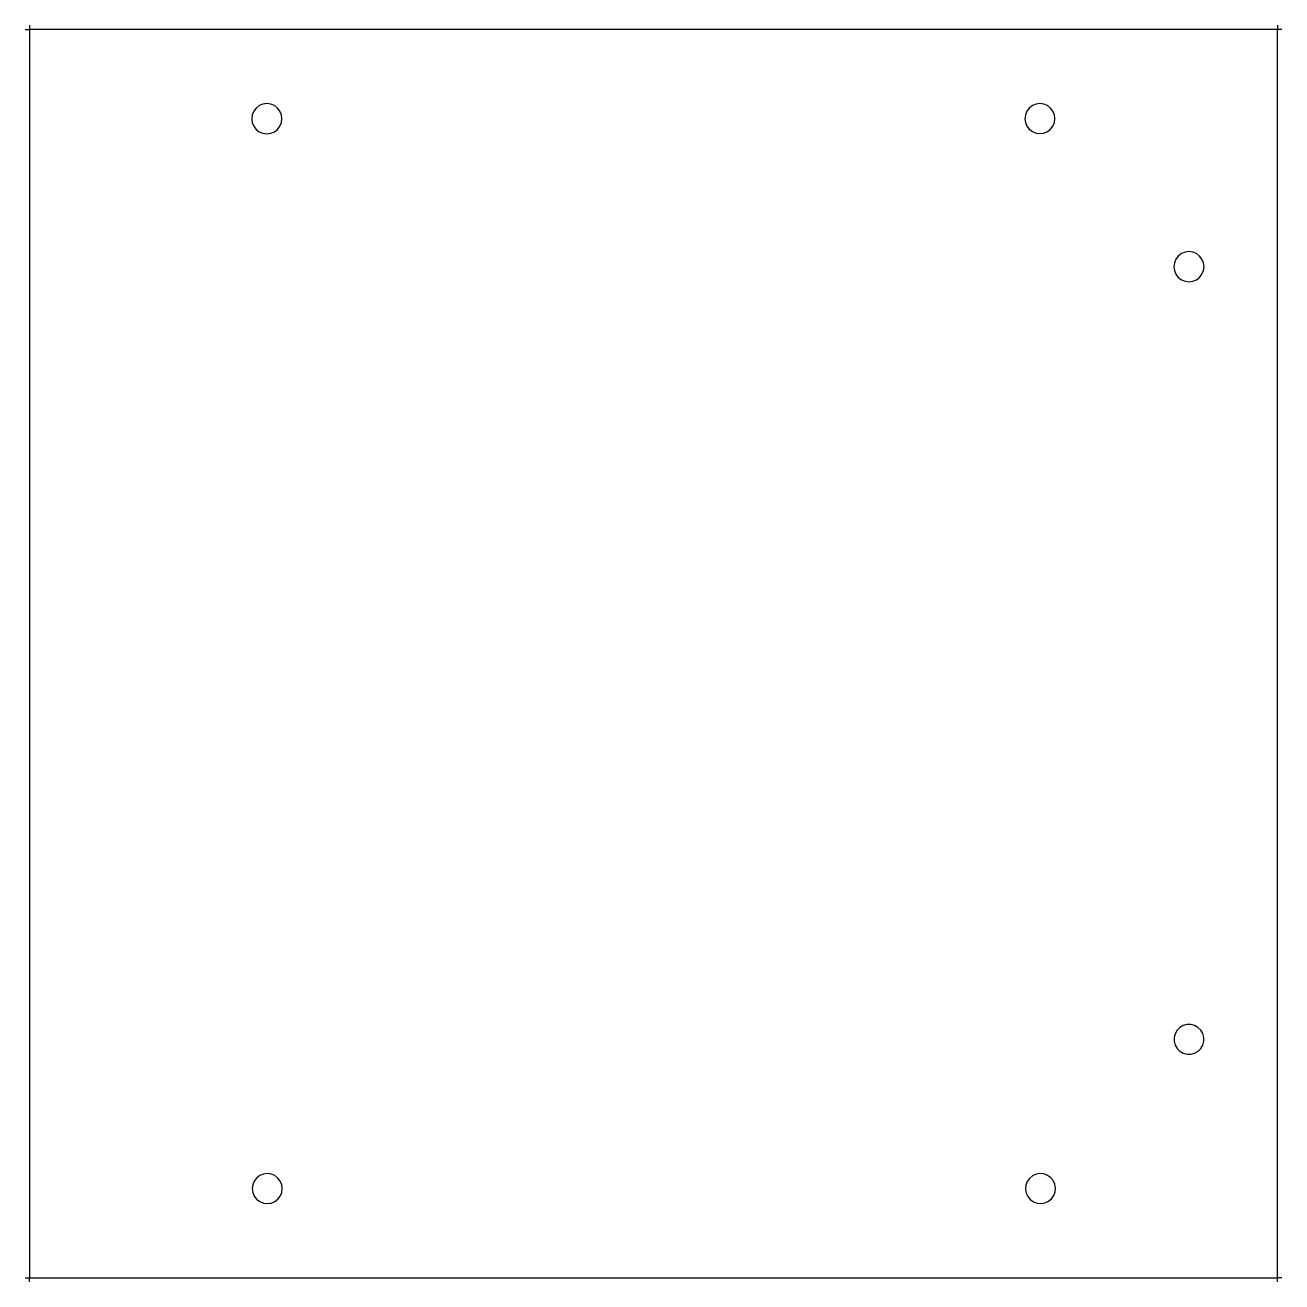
# Model space of a CAD drawing. Extents: x -138 to 100, y -86 to 152.
import ezdxf

# ---------------------------------------------------------------- set-up
doc = ezdxf.new("R2010")
doc.units = 0
doc.header["$MEASUREMENT"] = 0
doc.layers.get('0').update_dxf_attribs({"linetype": 'CONTINUOUS'})

msp = doc.modelspace()

# ---------------------------------------------------------------- linework, layer by layer
for p, q in [((-138.25, 151.33), (-137.45, 151.33)), ((-137.45, 152.13), (-137.45, 151.33)), ((-137.45, 151.33), (-137.45, -85.45)), ((99.33, 151.33), (-137.45, 151.33)), ((99.33, 152.13), (99.33, 151.33)), ((99.33, -85.45), (99.33, 151.33)), ((100.13, 151.33), (99.33, 151.33)), ((-94.43, 136.41), (-94.88, 135.82)), ((-93.83, 136.87), (-94.43, 136.41)), ((-93.14, 137.15), (-93.83, 136.87)), ((-92.4, 137.25), (-93.14, 137.15)), ((-91.66, 137.15), (-92.4, 137.25)), ((-90.96, 136.87), (-91.66, 137.15)), ((-90.37, 136.41), (-90.96, 136.87)), ((-89.91, 135.82), (-90.37, 136.41)), ((52.23, 136.41), (51.78, 135.82)), ((52.82, 136.86), (52.23, 136.41)), ((53.51, 137.14), (52.82, 136.86)), ((54.24, 137.24), (53.51, 137.14)), ((54.98, 137.14), (54.24, 137.24)), ((55.67, 136.86), (54.98, 137.14)), ((56.26, 136.41), (55.67, 136.86)), ((56.71, 135.82), (56.26, 136.41)), ((-95.17, 135.12), (-95.27, 134.38)), ((-95.27, 134.38), (-95.17, 133.64)), ((-94.88, 135.82), (-95.17, 135.12)), ((-95.17, 133.64), (-94.88, 132.95)), ((-89.63, 135.12), (-89.91, 135.82)), ((-89.91, 132.95), (-89.63, 133.64)), ((-89.53, 134.38), (-89.63, 135.12)), ((-89.63, 133.64), (-89.53, 134.38)), ((51.5, 135.13), (51.4, 134.39)), ((51.4, 134.39), (51.5, 133.66)), ((51.78, 135.82), (51.5, 135.13)), ((51.5, 133.66), (51.78, 132.97)), ((56.99, 135.13), (56.71, 135.82)), ((56.71, 132.97), (56.99, 133.66)), ((57.09, 134.39), (56.99, 135.13)), ((56.99, 133.66), (57.09, 134.39)), ((-94.88, 132.95), (-94.43, 132.35)), ((-94.43, 132.35), (-93.83, 131.9)), ((-93.83, 131.9), (-93.14, 131.61)), ((-93.14, 131.61), (-92.4, 131.51)), ((-92.4, 131.51), (-91.66, 131.61)), ((-91.66, 131.61), (-90.96, 131.9)), ((-90.96, 131.9), (-90.37, 132.35)), ((-90.37, 132.35), (-89.91, 132.95)), ((51.78, 132.97), (52.23, 132.38)), ((52.23, 132.38), (52.82, 131.93)), ((52.82, 131.93), (53.51, 131.64)), ((53.51, 131.64), (54.24, 131.55)), ((54.24, 131.55), (54.98, 131.64)), ((54.98, 131.64), (55.67, 131.93)), ((55.67, 131.93), (56.26, 132.38)), ((56.26, 132.38), (56.71, 132.97)), ((80.03, 107.74), (79.74, 107.05)), ((80.48, 108.33), (80.03, 107.74)), ((81.08, 108.79), (80.48, 108.33)), ((81.77, 109.07), (81.08, 108.79)), ((82.51, 109.17), (81.77, 109.07)), ((83.25, 109.07), (82.51, 109.17)), ((83.94, 108.79), (83.25, 109.07)), ((84.53, 108.33), (83.94, 108.79)), ((84.98, 107.74), (84.53, 108.33)), ((85.27, 107.05), (84.98, 107.74)), ((79.74, 107.05), (79.65, 106.31)), ((79.65, 106.31), (79.74, 105.57)), ((79.74, 105.57), (80.03, 104.88)), ((84.98, 104.88), (85.27, 105.57)), ((85.37, 106.31), (85.27, 107.05)), ((85.27, 105.57), (85.37, 106.31)), ((80.03, 104.88), (80.48, 104.29)), ((80.48, 104.29), (81.08, 103.83)), ((81.08, 103.83), (81.77, 103.55)), ((81.77, 103.55), (82.51, 103.45)), ((82.51, 103.45), (83.25, 103.55)), ((83.25, 103.55), (83.94, 103.83)), ((83.94, 103.83), (84.53, 104.29)), ((84.53, 104.29), (84.98, 104.88)), ((80.78, -38.01), (80.26, -38.53)), ((81.42, -37.64), (80.78, -38.01)), ((82.13, -37.45), (81.42, -37.64)), ((82.87, -37.45), (82.13, -37.45)), ((83.58, -37.64), (82.87, -37.45)), ((84.22, -38.01), (83.58, -37.64)), ((84.74, -38.53), (84.22, -38.01)), ((79.9, -39.17), (79.71, -39.88)), ((79.71, -39.88), (79.71, -40.62)), ((80.26, -38.53), (79.9, -39.17)), ((85.11, -39.16), (84.74, -38.53)), ((85.31, -39.88), (85.11, -39.16)), ((85.31, -40.61), (85.31, -39.88)), ((79.71, -40.62), (79.9, -41.33)), ((79.9, -41.33), (80.27, -41.97)), ((80.27, -41.97), (80.79, -42.49)), ((80.79, -42.49), (81.43, -42.86)), ((81.43, -42.86), (82.14, -43.05)), ((82.88, -43.05), (83.59, -42.86)), ((83.59, -42.86), (84.23, -42.49)), ((84.23, -42.49), (84.75, -41.96)), ((84.75, -41.96), (85.12, -41.33)), ((85.12, -41.33), (85.31, -40.61)), ((82.14, -43.05), (82.88, -43.05)), ((-94.33, -66.55), (-94.78, -67.13)), ((-93.74, -66.1), (-94.33, -66.55)), ((-93.06, -65.81), (-93.74, -66.1)), ((-92.33, -65.72), (-93.06, -65.81)), ((-91.59, -65.81), (-92.33, -65.72)), ((-90.91, -66.1), (-91.59, -65.81)), ((-90.32, -66.55), (-90.91, -66.1)), ((-89.87, -67.13), (-90.32, -66.55)), ((52.26, -66.62), (51.83, -67.23)), ((52.83, -66.15), (52.26, -66.62)), ((53.5, -65.84), (52.83, -66.15)), ((54.23, -65.72), (53.5, -65.84)), ((54.97, -65.78), (54.23, -65.72)), ((55.67, -66.04), (54.97, -65.78)), ((56.27, -66.47), (55.67, -66.04)), ((56.74, -67.04), (56.27, -66.47)), ((-95.07, -67.82), (-95.16, -68.55)), ((-95.16, -68.55), (-95.07, -69.29)), ((-94.78, -67.13), (-95.07, -67.82)), ((-89.58, -67.82), (-89.87, -67.13)), ((-89.49, -68.55), (-89.58, -67.82)), ((-89.58, -69.29), (-89.49, -68.55)), ((51.57, -67.92), (51.5, -68.66)), ((51.5, -68.66), (51.63, -69.39)), ((51.83, -67.23), (51.57, -67.92)), ((57.05, -67.71), (56.74, -67.04)), ((57.18, -68.45), (57.05, -67.71)), ((57.11, -69.18), (57.18, -68.45)), ((-95.07, -69.29), (-94.78, -69.97)), ((-94.78, -69.97), (-94.33, -70.56)), ((-94.33, -70.56), (-93.74, -71.01)), ((-93.74, -71.01), (-93.06, -71.3)), ((-93.06, -71.3), (-92.33, -71.39)), ((-92.33, -71.39), (-91.59, -71.3)), ((-91.59, -71.3), (-90.91, -71.01)), ((-90.91, -71.01), (-90.32, -70.56)), ((-90.32, -70.56), (-89.87, -69.97)), ((-89.87, -69.97), (-89.58, -69.29)), ((51.63, -69.39), (51.94, -70.07)), ((51.94, -70.07), (52.41, -70.64)), ((52.41, -70.64), (53.01, -71.07)), ((53.01, -71.07), (53.71, -71.32)), ((53.71, -71.32), (54.45, -71.39)), ((54.45, -71.39), (55.18, -71.27)), ((55.18, -71.27), (55.85, -70.96)), ((55.85, -70.96), (56.42, -70.48)), ((56.42, -70.48), (56.85, -69.88)), ((56.85, -69.88), (57.11, -69.18)), ((-138.25, -85.45), (-137.45, -85.45)), ((-137.45, -86.25), (-137.45, -85.45)), ((-137.45, -85.45), (99.33, -85.45)), ((100.13, -85.45), (99.33, -85.45)), ((99.33, -86.25), (99.33, -85.45))]:
    msp.add_line(p, q)

doc.saveas('drawing.dxf')
